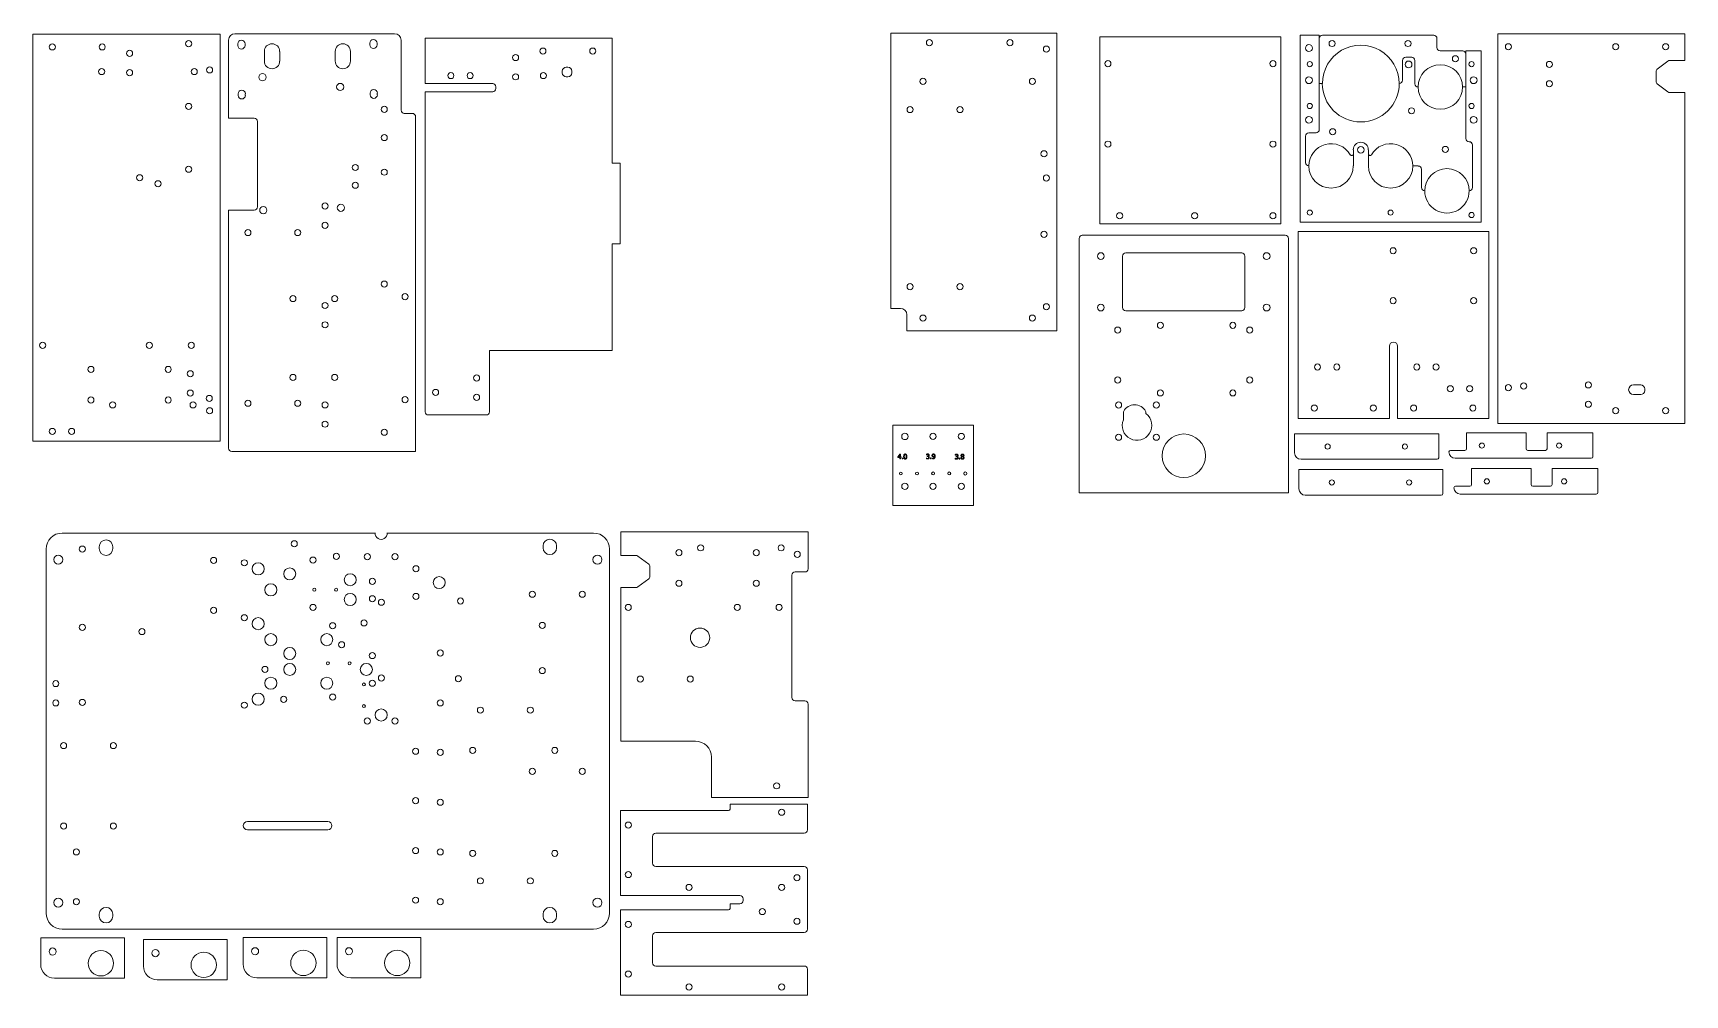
# Model space of a CAD drawing. Header units: millimetres. Extents: x 73 to 1099, y 188 to 785.
import ezdxf

# ---------------------------------------------------------------- set-up
doc = ezdxf.new("R2010")
doc.units = ezdxf.units.MM
doc.layers.add('Visible (ISO)', color=1, linetype='Continuous', lineweight=5, true_color=0xff0000)

msp = doc.modelspace()

# ---------------------------------------------------------------- linework, layer by layer
at = {"layer": 'Visible (ISO)'}
for p, q in [((72.9, 784.5), (72.9, 531.7)), ((189.1, 784.5), (72.9, 784.5)), ((189.1, 531.7), (189.1, 784.5)), ((194.4, 780.7), (194.4, 732.2)), ((297.6, 784.7), (198.4, 784.7)), ((301.6, 737.2), (301.6, 780.7)), ((709, 785.1), (605.8, 785.1)), ((605.8, 785.1), (605.8, 614.1)), ((709, 785.1), (709, 600.1)), ((735.7, 782.8), (735.7, 666.6)), ((848.2, 782.8), (735.7, 782.8)), ((848.2, 666.6), (848.2, 782.8)), ((872, 783.8), (860.1, 783.8)), ((860.1, 667.6), (860.1, 783.8)), ((872, 725.1), (872, 783.8)), ((872, 781.8), (872, 753.8)), ((943.1, 783.8), (874, 783.8)), ((945.1, 776.1), (945.1, 781.8)), ((983, 784.6), (983, 542.6)), ((1099.2, 784.6), (983, 784.6)), ((1099.2, 768.1), (1099.2, 784.6)), ((200.2, 777.4), (200.2, 778.4)), ((204.7, 778.4), (204.7, 777.4)), ((216.7, 767.7), (216.7, 773.7)), ((226.2, 773.7), (226.2, 767.7)), ((260.7, 767.7), (260.7, 773.7)), ((270.2, 773.7), (270.2, 767.7)), ((282.2, 777.8), (282.2, 778.8)), ((286.7, 778.8), (286.7, 777.8)), ((925.7, 770.1), (929.4, 770.1)), ((929.4, 770.1), (925.7, 770.1)), ((961.1, 774.1), (947.1, 774.1)), ((972.6, 774.1), (963.1, 774.1)), ((963.1, 774.1), (963.1, 719.6)), ((963.1, 751.6), (963.1, 772.1)), ((972.6, 774.1), (972.6, 667.6)), ((923.7, 755.8), (923.7, 768.1)), ((923.7, 768.1), (923.7, 755.8)), ((931.4, 768.1), (931.4, 753.6)), ((931.4, 753.6), (931.4, 768.1)), ((1081.2, 755.1), (1081.2, 761.1)), ((1082, 762.7), (1088.6, 767.7)), ((1089.8, 768.1), (1099.2, 768.1)), ((872, 753.8), (874, 753.8)), ((874, 753.8), (872, 753.8)), ((872, 753.8), (872, 725.1)), ((961.1, 751.6), (963.1, 751.6)), ((963.1, 751.6), (961.1, 751.6)), ((963.1, 719.6), (963.1, 751.6)), ((1088.6, 748.5), (1082, 753.5)), ((200.3, 746.4), (200.3, 747.4)), ((204.8, 747.4), (204.8, 746.4)), ((282.3, 746.8), (282.3, 747.8)), ((286.8, 747.8), (286.8, 746.8)), ((1099.2, 748.1), (1089.8, 748.1)), ((1099.2, 542.6), (1099.2, 748.1)), ((194.4, 732.2), (210.4, 732.2)), ((212.4, 730.2), (212.4, 677.2)), ((308.6, 735.2), (303.6, 735.2)), ((310.6, 525.2), (310.6, 733.2)), ((863.5, 704.6), (863.5, 721.1)), ((863.5, 721.1), (863.5, 704.6)), ((865.5, 723.1), (870, 723.1)), ((870, 723.1), (865.5, 723.1)), ((893.2, 712.6), (893.2, 702.6)), ((893.2, 710), (893.2, 712.6)), ((902.5, 702.6), (902.5, 712.6)), ((902.5, 712.6), (902.5, 710)), ((965.1, 717.6), (965.2, 717.6)), ((965.2, 717.6), (965.1, 717.6)), ((967.2, 715.6), (967.2, 689.1)), ((967.2, 689.1), (967.2, 715.6)), ((933.5, 702.6), (930.2, 702.6)), ((930.2, 702.6), (933.5, 702.6)), ((935.5, 700.6), (935.5, 689.1)), ((935.5, 689.1), (935.5, 700.5)), ((965.2, 687.1), (965.2, 687.1)), ((194.4, 675.2), (194.4, 527.2)), ((210.4, 675.2), (194.4, 675.2)), ((972.6, 667.6), (860.1, 667.6)), ((722.8, 657.6), (722.8, 499.6)), ((850.8, 659.6), (724.8, 659.6)), ((735.7, 666.6), (848.2, 666.6)), ((852.8, 499.6), (852.8, 657.6)), ((858.9, 661.9), (858.9, 545.7)), ((977.4, 661.9), (858.9, 661.9)), ((977.4, 545.7), (977.4, 661.9)), ((749.8, 614.6), (749.8, 646.6)), ((751.8, 648.6), (823.8, 648.6)), ((825.8, 646.6), (825.8, 614.6)), ((605.8, 614.1), (611.8, 614.1)), ((615.8, 610.1), (615.8, 600.1)), ((823.8, 612.6), (751.8, 612.6)), ((615.8, 600.1), (709, 600.1)), ((915.6, 545.7), (915.6, 590.7)), ((920.6, 590.7), (920.6, 545.7)), ((1067.2, 566.6), (1071.7, 566.6)), ((1071.7, 560.6), (1067.2, 560.6)), ((1074.2, 564.1), (1074.2, 563.1)), ((750.3, 545), (750.3, 549.4)), ((764.3, 549.4), (764.3, 548.8)), ((858.9, 545.7), (915.6, 545.7)), ((920.6, 545.7), (977.4, 545.7)), ((657.1, 541.6), (607.1, 541.6)), ((607.1, 541.6), (607.1, 491.6)), ((657.1, 491.6), (657.1, 541.6)), ((856.7, 536.3), (856.7, 524.4)), ((946.2, 536.3), (856.7, 536.3)), ((946.2, 521.4), (946.2, 536.3)), ((963.5, 536.9), (963.5, 526.9)), ((1000.5, 536.9), (963.5, 536.9)), ((983, 542.6), (1099.2, 542.6)), ((1000.5, 526.9), (1000.5, 536.9)), ((1013.5, 536.9), (1013.5, 526.9)), ((1042, 536.9), (1013.5, 536.9)), ((1042, 522), (1042, 536.9)), ((72.9, 531.7), (189.1, 531.7)), ((196.4, 525.2), (310.6, 525.2)), ((610.2, 522), (611.5, 523.6)), ((611.5, 523.6), (611.9, 523.6)), ((611.9, 523.6), (611.9, 521.9)), ((628, 523.1), (628, 523.6)), ((645.9, 523), (645.9, 523.4)), ((962.5, 525.9), (953.5, 525.9)), ((1012.5, 525.9), (1001.5, 525.9)), ((610.2, 521.6), (610.2, 522)), ((611.5, 521.6), (610.2, 521.6)), ((611.5, 523.1), (610.5, 521.9)), ((610.5, 521.9), (611.5, 521.9)), ((611.5, 521.9), (611.5, 523.1)), ((611.5, 520.6), (611.5, 521.6)), ((611.9, 520.6), (611.5, 520.6)), ((611.9, 521.9), (612.3, 521.9)), ((611.9, 521.6), (611.9, 520.6)), ((612.3, 521.6), (611.9, 521.6)), ((612.3, 521.9), (612.3, 521.6)), ((612.8, 521.1), (613.2, 521.1)), ((612.8, 520.6), (612.8, 521.1)), ((613.2, 520.6), (612.8, 520.6)), ((613.2, 521.1), (613.2, 520.6)), ((627.9, 521.2), (627.9, 521.2)), ((627.9, 520.8), (627.9, 521.2)), ((628, 523.1), (628, 523.1)), ((628.5, 522.1), (628.5, 522.5)), ((628.5, 522.5), (628.6, 522.5)), ((628.7, 522.1), (628.5, 522.1)), ((629.1, 522.3), (629.1, 522.3)), ((630.4, 520.6), (630.4, 521.2)), ((630.4, 521.2), (630.9, 521.2)), ((630.9, 520.6), (630.4, 520.6)), ((630.9, 521.2), (630.9, 520.6)), ((631.7, 521), (631.7, 521)), ((631.7, 520.6), (631.7, 521)), ((645.8, 521), (645.9, 521)), ((645.8, 520.6), (645.8, 521)), ((646, 523), (645.9, 523)), ((646.5, 522), (646.5, 522.3)), ((646.5, 522.3), (646.6, 522.3)), ((646.6, 522), (646.5, 522)), ((647.1, 522.2), (647.1, 522.1)), ((648.3, 521.1), (648.8, 521.1)), ((648.3, 520.5), (648.3, 521.1)), ((648.8, 520.5), (648.3, 520.5)), ((648.8, 521.1), (648.8, 520.5)), ((649.9, 522.1), (649.9, 522.1)), ((650.8, 522.1), (650.8, 522.1)), ((859.3, 514), (859.3, 502.1)), ((948.8, 514), (859.3, 514)), ((860.7, 520.4), (945.2, 520.4)), ((948.8, 499.1), (948.8, 514)), ((956.5, 521), (1041, 521)), ((966.6, 514.7), (966.6, 504.7)), ((1003.6, 514.7), (966.6, 514.7)), ((1003.6, 504.7), (1003.6, 514.7)), ((1016.6, 514.7), (1016.6, 504.7)), ((1045.1, 514.7), (1016.6, 514.7)), ((1045.1, 499.8), (1045.1, 514.7)), ((965.6, 503.7), (956.6, 503.7)), ((1015.6, 503.7), (1004.6, 503.7)), ((722.8, 499.6), (852.8, 499.6)), ((863.3, 498.1), (947.8, 498.1)), ((959.6, 498.8), (1044.1, 498.8)), ((607.1, 491.6), (657.1, 491.6)), ((285.5, 474.6), (91.1, 474.6)), ((421.1, 474.6), (293, 474.6)), ((438.2, 475.4), (438.2, 460.7)), ((554.4, 475.4), (438.2, 475.4)), ((554.4, 452.4), (554.4, 475.4)), ((81.1, 464.6), (81.1, 238.6)), ((114.1, 464.9), (114.1, 466.1)), ((122.5, 466.1), (122.5, 464.9)), ((389.8, 465.4), (389.8, 466.6)), ((398.2, 466.6), (398.2, 465.4)), ((431.1, 238.6), (431.1, 464.6)), ((438.2, 460.7), (447.5, 460.7)), ((448.7, 460.3), (455.4, 455.3)), ((456.2, 453.7), (456.2, 447.7)), ((455.4, 446.1), (448.7, 441.1)), ((544.4, 372.4), (544.4, 448.4)), ((546.4, 450.4), (552.4, 450.4)), ((447.5, 440.7), (438.2, 440.7)), ((438.2, 440.7), (438.2, 345.4)), ((552.4, 370.4), (546.4, 370.4)), ((554.4, 368.4), (554.4, 310.4)), ((438.2, 345.4), (484.4, 345.4)), ((494.4, 335.4), (494.4, 310.4)), ((554.4, 310.4), (494.4, 310.4)), ((505, 302.2), (437.8, 302.2)), ((437.8, 302.2), (437.8, 249.5)), ((506, 306.2), (506, 303.2)), ((554, 306.2), (506, 306.2)), ((554, 290.2), (554, 306.2)), ((206.1, 295.4), (256.1, 295.4)), ((256.1, 290.3), (206.1, 290.3)), ((459.8, 288.2), (552, 288.2)), ((457.8, 269.5), (457.8, 286.2)), ((552, 267.5), (459.8, 267.5)), ((554, 228.5), (554, 265.5)), ((437.8, 249.5), (512, 249.5)), ((514, 247.5), (514, 246.4)), ((114.1, 236.7), (114.1, 237.9)), ((122.5, 237.9), (122.5, 236.7)), ((389.8, 236.7), (389.8, 237.9)), ((398.2, 237.9), (398.2, 236.7)), ((505, 240.5), (437.8, 240.5)), ((437.8, 240.5), (437.8, 187.7)), ((506, 244.4), (506, 241.5)), ((512, 244.4), (506, 244.4)), ((91.1, 228.6), (421.1, 228.6)), ((459.8, 226.5), (552, 226.5)), ((77.7, 223.2), (77.7, 206.7)), ((129.7, 223.2), (77.7, 223.2)), ((129.7, 198.2), (129.7, 223.2)), ((141.5, 222.2), (141.5, 205.7)), ((193.5, 222.2), (141.5, 222.2)), ((193.5, 197.2), (193.5, 222.2)), ((203.5, 223.4), (203.5, 206.9)), ((255.5, 223.4), (203.5, 223.4)), ((255.5, 198.4), (255.5, 223.4)), ((261.8, 223.4), (261.8, 206.9)), ((313.8, 223.4), (261.8, 223.4)), ((313.8, 198.4), (313.8, 223.4)), ((457.8, 207.7), (457.8, 224.5)), ((552, 205.7), (459.8, 205.7)), ((86.2, 198.2), (129.7, 198.2)), ((150, 197.2), (193.5, 197.2)), ((212, 198.4), (255.5, 198.4)), ((270.3, 198.4), (313.8, 198.4)), ((554, 187.7), (554, 203.7)), ((437.8, 187.7), (554, 187.7))]:
    msp.add_line(p, q, dxfattribs=at)
at = {"layer": 'Visible (ISO)', "color": 1, "true_color": 0xff0000}
for p, q in [((316.5, 753.7), (316.5, 781.9)), ((316.5, 781.9), (432.7, 781.9)), ((432.7, 781.9), (432.7, 704.2)), ((401.7, 760.4), (401.7, 761.4)), ((404.2, 763.9), (405.2, 763.9)), ((407.7, 761.4), (407.7, 760.4)), ((316.5, 753.7), (358.5, 753.7)), ((360.5, 751.7), (360.5, 750.6)), ((405.2, 757.9), (404.2, 757.9)), ((358.5, 748.6), (316.5, 748.6)), ((316.5, 549.9), (316.5, 748.6)), ((432.7, 704.2), (437.7, 704.2)), ((437.7, 704.2), (437.7, 654.2)), ((432.7, 654.2), (432.7, 587.9)), ((437.7, 654.2), (432.7, 654.2)), ((356.5, 587.9), (356.5, 549.9)), ((432.7, 587.9), (356.5, 587.9)), ((354.5, 547.9), (318.5, 547.9))]:
    msp.add_line(p, q, dxfattribs=at)
at = {"layer": 'Visible (ISO)'}
for centre, radius in [((169.6, 778.5), 1.9), ((629.8, 779.1), 1.9), ((679.8, 779.1), 1.9), ((880, 778.6), 1.9), ((927.1, 778.6), 1.9), ((84.9, 776.5), 1.9), ((115.9, 776.5), 1.9), ((132.9, 772.5), 1.9), ((702.5, 775.1), 1.9), ((865.6, 775.8), 2.1), ((956.6, 769.1), 1.9), ((989.5, 776.6), 1.9), ((1056.2, 776.6), 1.9), ((1087.2, 776.6), 1.9), ((115.6, 761.2), 1.9), ((132.9, 760.5), 1.9), ((173.1, 761.2), 1.9), ((182.6, 762.2), 1.9), ((215.5, 757.7), 2.25), ((740.7, 766.1), 1.9), ((843.2, 766.1), 1.9), ((866.1, 765.8), 1.6), ((927.5, 765.6), 2.1), ((966.6, 765.8), 1.6), ((1015, 765.6), 1.9), ((263.8, 751.6), 2.25), ((625.8, 755.1), 1.9), ((693.8, 755.1), 1.9), ((865.6, 755.8), 2.1), ((967.9, 755.8), 2.1), ((1015, 753.6), 1.9), ((169.6, 739.5), 1.9), ((291.1, 737.7), 1.9), ((617.8, 737.6), 1.9), ((648.8, 737.6), 1.9), ((866.1, 739.8), 1.6), ((966.6, 739.8), 1.6), ((865.6, 731.2), 2.1), ((929.3, 736.8), 1.9), ((967.9, 731.2), 2.1), ((291.1, 720.2), 1.9), ((880.3, 723.8), 1.9), ((701, 710.1), 1.9), ((740.7, 716.1), 1.9), ((843.2, 716.1), 1.9), ((897.8, 712.6), 2.1), ((950.3, 712.8), 1.9), ((169.6, 700.5), 1.9), ((273.1, 701.6), 1.9), ((291.1, 698.7), 1.9), ((139.2, 695.2), 1.9), ((150.6, 691.5), 1.9), ((273.1, 690.6), 1.9), ((702.5, 695.1), 1.9), ((216, 675.1), 2.25), ((254.4, 677.7), 1.9), ((264.2, 676.6), 2.25), ((254.4, 665.7), 1.9), ((748, 671.6), 1.9), ((794.6, 671.6), 1.9), ((843.2, 671.6), 1.9), ((866.1, 673.6), 1.6), ((916.3, 673.6), 1.6), ((966.6, 672.1), 1.6), ((206.4, 661.2), 1.9), ((237.4, 661.2), 1.9), ((701, 660.1), 1.9), ((736.3, 646.6), 2.1), ((839.3, 646.6), 2.1), ((917.9, 649.9), 1.9), ((967.9, 649.9), 1.9), ((291.1, 629.2), 1.9), ((617.8, 627.6), 1.9), ((648.8, 627.6), 1.9), ((234.4, 620.2), 1.9), ((254.4, 615.9), 1.9), ((260.4, 620.2), 1.9), ((304.1, 621.4), 1.9), ((702.5, 615.1), 1.9), ((736.3, 614.6), 2.1), ((839.3, 614.6), 2.1), ((917.9, 618.9), 1.9), ((967.9, 618.9), 1.9), ((254.4, 603.9), 1.9), ((625.8, 608.1), 1.9), ((693.8, 608.1), 1.9), ((773.3, 603.6), 1.9), ((818.3, 603.6), 1.9), ((746.8, 600.6), 1.9), ((828.8, 600.6), 1.9), ((78.9, 591.2), 1.9), ((145.2, 591.2), 1.9), ((171.2, 591.2), 1.9), ((108.9, 576.2), 1.9), ((156.9, 576.2), 1.9), ((170.6, 573.5), 1.9), ((870.9, 577.7), 1.9), ((882.9, 577.7), 1.9), ((932.6, 577.7), 1.9), ((944.6, 577.7), 1.9), ((234.4, 571.2), 1.9), ((260.4, 571.2), 1.9), ((746.8, 569.6), 1.9), ((828.8, 569.6), 1.9), ((953.4, 564.2), 1.9), ((965.4, 564.2), 1.9), ((989.5, 564.9), 1.9), ((999, 565.9), 1.9), ((1039.2, 566.6), 1.9), ((108.9, 557.2), 1.9), ((122.4, 554.2), 1.9), ((156.9, 557.2), 1.9), ((170.6, 561.5), 1.9), ((172.4, 554.2), 1.9), ((182.4, 558.2), 1.9), ((206.4, 555.2), 1.9), ((237.4, 555.2), 1.9), ((254.4, 554.2), 1.9), ((304.1, 557.4), 1.9), ((747.3, 554.1), 1.9), ((770.8, 554.1), 1.9), ((773.3, 561.6), 1.9), ((818.3, 561.6), 1.9), ((1039.2, 554.6), 1.9), ((182.6, 550.5), 1.9), ((254.4, 542.2), 1.9), ((868.9, 552.2), 1.9), ((905.6, 552.2), 1.9), ((930.6, 552.2), 1.9), ((967.4, 552.2), 1.9), ((1056.2, 550.6), 1.9), ((1087.2, 550.6), 1.9), ((84.9, 537.7), 1.9), ((96.9, 537.7), 1.9), ((291.1, 537.2), 1.9), ((614.6, 534.6), 2), ((632.1, 534.6), 1.95), ((649.6, 534.6), 1.9), ((747.3, 534.1), 1.9), ((770.8, 534.1), 1.9), ((787.8, 522.6), 13.5), ((877.2, 528.3), 1.6), ((925.2, 528.3), 1.6), ((973, 528.9), 1.6), ((1021, 528.9), 1.6), ((612.1, 511.6), 0.875), ((614.6, 503.6), 2), ((622.1, 511.6), 0.9), ((632.1, 503.6), 1.95), ((632.1, 511.6), 0.925), ((642.1, 511.6), 0.95), ((649.6, 503.6), 1.9), ((652.1, 511.6), 0.975), ((879.8, 506), 1.6), ((927.8, 506), 1.6), ((976.1, 506.7), 1.6), ((1024.1, 506.7), 1.6), ((103.6, 464.6), 1.9), ((235.2, 467.9), 1.9), ((261.4, 460.1), 1.9), ((474.2, 462.4), 1.9), ((487.7, 465.4), 1.9), ((522.2, 462.4), 1.9), ((537.7, 465.4), 1.9), ((547.7, 461.4), 1.9), ((88.6, 458.1), 2.8), ((185.1, 457.6), 1.9), ((204.2, 456.1), 1.9), ((212.8, 452.4), 3.75), ((232.4, 449.2), 3.75), ((246.9, 457.8), 1.9), ((280.6, 459.9), 1.9), ((297.8, 459.9), 1.9), ((310.8, 452.4), 1.9), ((423.6, 458.1), 2.8), ((220.7, 439.3), 3.75), ((270, 445.6), 3.75), ((283.8, 444.6), 1.9), ((325.3, 443.8), 3.75), ((474.2, 443.4), 1.9), ((522.2, 443.4), 1.9), ((247.7, 439.4), 0.925), ((261.2, 439.4), 0.925), ((270, 433.3), 3.75), ((283.8, 433.8), 1.9), ((289.4, 431.6), 1.9), ((310.8, 435.2), 1.9), ((338.5, 432.4), 1.9), ((383.1, 436.6), 1.9), ((414.1, 436.6), 1.9), ((185.1, 426.6), 1.9), ((204.2, 422), 1.9), ((212.8, 418.3), 3.75), ((246.9, 428.4), 1.9), ((442.7, 428.4), 1.9), ((510.4, 428.4), 1.9), ((536.4, 428.4), 1.9), ((103.6, 416), 1.9), ((140.6, 413.4), 1.9), ((220.7, 408.4), 3.75), ((255.4, 408.4), 3.75), ((259.1, 417), 1.9), ((278.6, 418.8), 1.9), ((389.3, 417.2), 1.9), ((487.3, 409.6), 6), ((232.4, 399.8), 3.75), ((264.6, 405.2), 1.9), ((283.7, 398.5), 1.9), ((325.9, 400.1), 1.9), ((217, 389.9), 1.9), ((232.4, 389.9), 3.75), ((256.1, 393.7), 0.925), ((269.6, 393.7), 0.925), ((280, 389.9), 3.75), ((389.3, 389.2), 1.9), ((87.1, 381.1), 1.9), ((220.7, 381.3), 3.75), ((255.4, 381.3), 3.75), ((278.5, 380.6), 0.925), ((283.7, 381.3), 1.9), ((289.4, 384.6), 1.9), ((337.2, 384.1), 1.9), ((450.2, 383.9), 1.9), ((481.2, 383.9), 1.9), ((87.1, 369.1), 1.9), ((103.6, 369.4), 1.9), ((204.2, 367.7), 1.9), ((212.8, 371.4), 3.75), ((228.7, 371.3), 1.9), ((259.1, 372.7), 1.9), ((325.9, 369.1), 1.9), ((278.5, 367.1), 0.925), ((280.6, 357.9), 1.9), ((289.2, 361.6), 3.75), ((297.8, 357.9), 1.9), ((350.9, 364.6), 1.9), ((381.9, 364.6), 1.9), ((91.9, 342.6), 1.9), ((122.9, 342.6), 1.9), ((310.6, 339.1), 1.9), ((325.9, 338.4), 1.9), ((346.1, 339.6), 1.9), ((397.1, 339.6), 1.9), ((383.1, 326.6), 1.9), ((414.1, 326.6), 1.9), ((534.9, 317.6), 1.9), ((310.6, 308.4), 1.9), ((325.9, 307.4), 1.9), ((538, 301.2), 1.9), ((91.9, 292.6), 1.9), ((122.9, 292.6), 1.9), ((442.8, 293.2), 1.9), ((99.9, 276.6), 1.9), ((310.6, 277.4), 1.9), ((325.9, 276.6), 1.9), ((346.1, 275.6), 1.9), ((397.1, 275.6), 1.9), ((350.9, 258.6), 1.9), ((381.9, 258.6), 1.9), ((442.8, 262.5), 1.9), ((547.5, 260.5), 1.9), ((88.6, 245.1), 2.8), ((99.9, 245.6), 1.9), ((310.6, 246.6), 1.9), ((325.9, 245.6), 1.9), ((423.6, 245.1), 2.8), ((480.5, 254.5), 1.9), ((538, 254.5), 1.9), ((526, 239.5), 1.9), ((442.8, 231.5), 1.9), ((547.5, 233.5), 1.9), ((85.1, 214.7), 2.2), ((149, 213.7), 2.2), ((210.9, 214.9), 2.2), ((269.2, 214.9), 2.2), ((115.1, 207.4), 7.88), ((179, 206.4), 7.88), ((240.9, 207.6), 7.88), ((299.2, 207.6), 7.88), ((442.8, 200.7), 1.9), ((480.5, 192.7), 1.9), ((538, 192.7), 1.9)]:
    msp.add_circle(centre, radius, dxfattribs=at)
at = {"layer": 'Visible (ISO)', "color": 1, "true_color": 0xff0000}
for centre in [(372.7, 769.9), (389.7, 773.9), (420.7, 773.9), (332.5, 758.7), (344.5, 758.7), (372.7, 757.9), (390, 758.7), (348.5, 570.9), (323, 561.9), (348.5, 558.9)]:
    msp.add_circle(centre, 1.9, dxfattribs=at)
at = {"layer": 'Visible (ISO)'}
for centre, radius, start, end in [((198.4, 780.7), 4, 90, 180), ((202.4, 778.4), 2.25, 0.3074, 180.3074), ((284.4, 778.8), 2.25, 0.3074, 180.3074), ((297.6, 780.7), 4, 0, 90), ((874, 781.8), 2, 90, 180), ((943.1, 781.8), 2, 0, 90), ((202.4, 777.4), 2.25, 180.3074, 0.3074), ((221.4, 773.7), 4.75, 0, 180), ((265.4, 773.7), 4.75, 0, 180), ((284.4, 777.8), 2.25, 180.3074, 0.3074), ((897.8, 753.8), 23.8, 359.952, 180.048), ((925.7, 768.1), 2, 90, 180), ((925.7, 768.1), 2, 90, 180), ((929.4, 768.1), 2, 0, 90), ((929.4, 768.1), 2, 0, 90), ((947.1, 776.1), 2, 180, 270), ((961.1, 772.1), 2, 0, 90), ((221.4, 767.7), 4.75, 180, 0), ((265.4, 767.7), 4.75, 180, 0), ((947.2, 751.6), 13.8, 0, 180), ((1083.2, 761.1), 2, 126.8699, 180), ((1089.8, 766.1), 2, 90, 126.8699), ((202.6, 747.4), 2.25, 0.3074, 180.3074), ((284.6, 747.8), 2.25, 0.3074, 180.3074), ((897.8, 753.8), 23.9, 180.048, 359.952), ((921.7, 755.8), 2, 269.9998, 359.9895), ((921.7, 755.8), 2, 269.9998, 0), ((933.4, 753.6), 2, 180, 270), ((933.4, 753.6), 2, 180, 270), ((947.2, 751.6), 13.8, 180, 0), ((1083.2, 755.1), 2, 180, 233.1301), ((202.6, 746.4), 2.25, 180.3074, 0.3074), ((284.6, 746.8), 2.25, 180.3074, 0.3074), ((1089.8, 750.1), 2, 233.1301, 270), ((210.4, 730.2), 2, 0, 90), ((303.6, 737.2), 2, 180, 270), ((308.6, 733.2), 2, 0, 90), ((865.5, 721.1), 2, 90, 180), ((865.5, 721.1), 2, 90, 180), ((870, 725.1), 2, 270, 0), ((870, 725.1), 2, 270, 0), ((965.1, 719.6), 2, 180, 270), ((965.1, 719.6), 2, 180, 270), ((879.3, 702.6), 13.8, 30.0808, 180), ((892.2, 710), 1, 210.0808, 0), ((897.8, 712.6), 4.65, 0, 180), ((897.8, 712.6), 4.65, 0, 180), ((903.5, 710), 1, 180, 329.9192), ((916.3, 702.6), 13.8, 0, 149.9192), ((965.2, 715.6), 2.02, 0, 90), ((965.2, 715.6), 2, 0, 90), ((865.5, 704.6), 2, 180, 270), ((865.5, 704.6), 2, 180, 270), ((879.3, 702.6), 13.8, 180, 0), ((916.3, 702.6), 13.8, 180, 0), ((933.5, 700.5), 2.02, 0, 90), ((933.5, 700.6), 2, 0, 90), ((951.3, 687.1), 13.8, 0, 180), ((937.5, 689.1), 2, 180, 269.5205), ((937.5, 689.1), 2, 180, 270), ((965.2, 689.1), 2, 270, 0), ((965.2, 689.1), 2, 270, 0), ((951.3, 687.1), 13.8, 179.9997, 0), ((210.4, 677.2), 2, 270, 0), ((724.8, 657.6), 2, 90, 180), ((850.8, 657.6), 2, 0, 90), ((751.8, 646.6), 2, 90, 180), ((823.8, 646.6), 2, 0, 90), ((611.8, 610.1), 4, 0, 90), ((751.8, 614.6), 2, 180, 270), ((823.8, 614.6), 2, 270, 0), ((918.1, 590.7), 2.52, 0, 180), ((1067.2, 563.6), 3, 90, 270), ((1071.7, 564.1), 2.5, 0, 90), ((757.3, 546.6), 7.7, 28.0681, 152.177), ((1071.7, 563.1), 2.5, 270, 0), ((758.8, 541.4), 9.2, 157.505, 53.2856), ((752.3, 549.4), 2, 154.8118, 180), ((762.3, 549.4), 2, 0, 26.2079), ((196.4, 527.2), 2, 180, 270), ((860.7, 524.4), 4, 180, 270), ((953.5, 524.9), 1, 90, 178.0899), ((956.5, 525), 4, 180.955, 270), ((962.5, 526.9), 1, 270, 0), ((1001.5, 526.9), 1, 180, 270), ((1012.5, 526.9), 1, 270, 0), ((945.2, 521.4), 1, 270, 0), ((1041, 522), 1, 270, 0), ((956.6, 502.7), 1, 90, 178.0899), ((965.6, 504.7), 1, 270, 0), ((1004.6, 504.7), 1, 180, 270), ((1015.6, 504.7), 1, 270, 0), ((863.3, 502.1), 4, 180, 270), ((947.8, 499.1), 1, 270, 0), ((959.6, 502.8), 4, 180.955, 270), ((1044.1, 499.8), 1, 270, 0), ((91.1, 464.6), 10, 90, 180), ((289.2, 474.4), 3.75, 176.499, 3.501), ((421.1, 464.6), 10, 0, 90), ((118.3, 466.1), 4.2, 0, 180), ((118.3, 464.9), 4.2, 180, 0), ((394, 466.6), 4.2, 0, 180), ((394, 465.4), 4.2, 180, 0), ((447.5, 458.7), 2, 53.1301, 90), ((454.2, 453.7), 2, 0, 53.1301), ((552.4, 452.4), 2, 270, 0), ((454.2, 447.7), 2, 306.8699, 0), ((546.4, 448.4), 2, 90, 180), ((447.5, 442.7), 2, 270, 306.8699), ((546.4, 372.4), 2, 180, 270), ((552.4, 368.4), 2, 0, 90), ((484.4, 335.4), 10, 0, 90), ((505, 303.2), 1, 270, 0), ((206.1, 292.9), 2.53, 90, 270), ((256.1, 292.9), 2.53, 270, 90), ((459.8, 286.2), 2, 90, 180), ((552, 290.2), 2, 270, 0), ((459.8, 269.5), 2, 180, 270), ((552, 265.5), 2, 0, 90), ((512, 247.5), 2, 0, 90), ((512, 246.4), 2, 270, 0), ((91.1, 238.6), 10, 180, 270), ((118.3, 237.9), 4.2, 0, 180), ((118.3, 236.7), 4.2, 180, 0), ((394, 237.9), 4.2, 0, 180), ((394, 236.7), 4.2, 180, 0), ((421.1, 238.6), 10, 270, 0), ((505, 241.5), 1, 270, 0), ((459.8, 224.5), 2, 90, 180), ((552, 228.5), 2, 270, 0), ((86.2, 206.7), 8.5, 180, 270), ((150, 205.7), 8.5, 180, 270), ((212, 206.9), 8.5, 180, 270), ((270.3, 206.9), 8.5, 180, 270), ((459.8, 207.7), 2, 180, 270), ((552, 203.7), 2, 0, 90)]:
    msp.add_arc(centre, radius, start, end, dxfattribs=at)
at = {"layer": 'Visible (ISO)', "color": 1, "true_color": 0xff0000}
for centre, radius, start, end in [((404.2, 761.4), 2.5, 90, 180), ((404.2, 760.4), 2.5, 180, 270), ((405.2, 761.4), 2.5, 0, 90), ((405.2, 760.4), 2.5, 270, 0), ((358.5, 751.7), 2, 0, 90), ((358.5, 750.6), 2, 270, 0), ((318.5, 549.9), 2, 180, 270), ((354.5, 549.9), 2, 270, 0)]:
    msp.add_arc(centre, radius, start, end, dxfattribs=at)
at = {"layer": 'Visible (ISO)'}
for points in [[(613.8, 522.1), (613.8, 522.9), (614.3, 523.7), (614.8, 523.7)], [(614.8, 523.7), (615.3, 523.7), (615.8, 522.9), (615.8, 522.1)], [(628, 523.6), (628.1, 523.6), (628.6, 523.8), (628.8, 523.8)], [(628.7, 523.4), (628.6, 523.4), (628.4, 523.4), (628.3, 523.3)], [(629.1, 523.3), (629, 523.4), (628.8, 523.4), (628.7, 523.4)], [(628.8, 523.8), (629, 523.8), (629.3, 523.7), (629.4, 523.6)], [(629.4, 523.6), (629.5, 523.5), (629.7, 523.2), (629.7, 523)], [(631.4, 522.7), (631.4, 522.9), (631.5, 523.3), (631.7, 523.5)], [(631.7, 523.5), (631.8, 523.6), (632.2, 523.8), (632.4, 523.8)], [(632.4, 523.4), (632.1, 523.4), (631.8, 523.1), (631.8, 522.7)], [(632.4, 523.8), (632.6, 523.8), (632.9, 523.6), (633, 523.5)], [(632.7, 523.2), (632.6, 523.3), (632.5, 523.4), (632.4, 523.4)], [(633, 523.5), (633.2, 523.3), (633.4, 522.8), (633.4, 522.4)], [(645.9, 523.4), (646.1, 523.5), (646.5, 523.6), (646.7, 523.6)], [(646.7, 523.6), (646.9, 523.6), (647.2, 523.5), (647.4, 523.4)], [(647.4, 523.4), (647.5, 523.3), (647.6, 523), (647.6, 522.8)], [(649.4, 522.8), (649.4, 523.1), (649.9, 523.6), (650.3, 523.6)], [(650.3, 523.6), (650.8, 523.6), (651.3, 523.2), (651.3, 522.8)], [(614.8, 520.5), (614.3, 520.5), (613.8, 521.3), (613.8, 522.1)], [(614.3, 523), (614.3, 522.9), (614.2, 522.4), (614.2, 522.1)], [(614.2, 522.1), (614.2, 521.8), (614.3, 521.3), (614.3, 521.2)], [(614.8, 523.3), (614.6, 523.3), (614.4, 523.2), (614.3, 523)], [(614.3, 521.2), (614.4, 521), (614.6, 520.8), (614.8, 520.8)], [(615.2, 523), (615.2, 523.2), (615, 523.3), (614.8, 523.3)], [(615.8, 522.1), (615.8, 521.3), (615.3, 520.5), (614.8, 520.5)], [(614.8, 520.8), (614.9, 520.8), (615.2, 521), (615.2, 521.2)], [(615.3, 522.1), (615.3, 522.4), (615.3, 522.9), (615.2, 523)], [(615.2, 521.2), (615.3, 521.3), (615.3, 521.8), (615.3, 522.1)], [(627.9, 521.2), (628, 521.1), (628.5, 520.9), (628.7, 520.9)], [(628.7, 520.6), (628.5, 520.6), (628, 520.7), (627.9, 520.8)], [(628.3, 523.3), (628.2, 523.3), (628.1, 523.2), (628, 523.1)], [(628.6, 522.5), (628.9, 522.5), (629.3, 522.7), (629.3, 523)], [(629.1, 522), (629.1, 522.1), (628.8, 522.1), (628.7, 522.1)], [(628.7, 520.9), (628.8, 520.9), (629.1, 521), (629.2, 521.1)], [(629.5, 520.9), (629.3, 520.7), (629, 520.6), (628.7, 520.6)], [(629.3, 523), (629.3, 523.1), (629.2, 523.3), (629.1, 523.3)], [(629.7, 523), (629.7, 522.8), (629.4, 522.4), (629.1, 522.3)], [(629.1, 522.3), (629.2, 522.3), (629.4, 522.2), (629.5, 522.1)], [(629.3, 521.6), (629.3, 521.7), (629.2, 522), (629.1, 522)], [(629.2, 521.1), (629.2, 521.2), (629.3, 521.4), (629.3, 521.6)], [(629.5, 522.1), (629.6, 522), (629.7, 521.8), (629.7, 521.6)], [(629.7, 521.6), (629.7, 521.3), (629.6, 521), (629.5, 520.9)], [(631.7, 521.9), (631.6, 522.1), (631.4, 522.4), (631.4, 522.7)], [(632.3, 521.7), (632.1, 521.7), (631.9, 521.8), (631.7, 521.9)], [(631.7, 521), (631.7, 521), (631.9, 520.9), (632.1, 520.9)], [(632, 520.6), (631.9, 520.6), (631.7, 520.6), (631.7, 520.6)], [(631.8, 522.7), (631.8, 522.5), (631.9, 522.3), (632, 522.2)], [(632, 522.2), (632.1, 522.1), (632.3, 522.1), (632.4, 522.1)], [(633, 521.1), (632.9, 520.8), (632.4, 520.6), (632, 520.6)], [(632.1, 520.9), (632.5, 520.9), (632.9, 521.5), (632.9, 522)], [(632.9, 522), (632.8, 521.8), (632.5, 521.7), (632.3, 521.7)], [(632.4, 522.1), (632.5, 522.1), (632.8, 522.2), (632.9, 522.3)], [(633, 522.4), (633, 522.8), (632.8, 523.1), (632.7, 523.2)], [(632.9, 522.3), (632.9, 522.3), (633, 522.4), (633, 522.4)], [(633.4, 522.4), (633.4, 522), (633.2, 521.3), (633, 521.1)], [(646.7, 520.4), (646.4, 520.4), (646, 520.5), (645.8, 520.6)], [(645.9, 521), (646, 520.9), (646.4, 520.8), (646.7, 520.8)], [(646.3, 523.1), (646.2, 523.1), (646, 523), (646, 523)], [(646.7, 523.2), (646.6, 523.2), (646.4, 523.2), (646.3, 523.1)], [(646.6, 522.3), (646.9, 522.3), (647.2, 522.6), (647.2, 522.8)], [(647.1, 521.8), (647, 521.9), (646.8, 522), (646.6, 522)], [(647.1, 523.1), (647, 523.2), (646.8, 523.2), (646.7, 523.2)], [(646.7, 520.8), (646.8, 520.8), (647, 520.8), (647.1, 520.9)], [(647.4, 520.7), (647.3, 520.6), (646.9, 520.4), (646.7, 520.4)], [(647.2, 522.8), (647.2, 522.9), (647.1, 523.1), (647.1, 523.1)], [(647.6, 522.8), (647.6, 522.6), (647.3, 522.2), (647.1, 522.2)], [(647.1, 522.1), (647.2, 522.1), (647.4, 522), (647.5, 521.9)], [(647.3, 521.4), (647.3, 521.6), (647.2, 521.8), (647.1, 521.8)], [(647.1, 520.9), (647.2, 521), (647.3, 521.2), (647.3, 521.4)], [(647.7, 521.4), (647.7, 521.2), (647.6, 520.8), (647.4, 520.7)], [(647.5, 521.9), (647.6, 521.9), (647.7, 521.6), (647.7, 521.4)], [(649.9, 522.1), (649.6, 522.2), (649.4, 522.6), (649.4, 522.8)], [(649.4, 521.3), (649.4, 521.6), (649.6, 522), (649.9, 522.1)], [(649.6, 520.7), (649.5, 520.8), (649.4, 521.1), (649.4, 521.3)], [(650.3, 520.4), (650.1, 520.4), (649.7, 520.5), (649.6, 520.7)], [(650.3, 523.3), (650.1, 523.3), (649.8, 523), (649.8, 522.8)], [(649.8, 522.8), (649.8, 522.7), (650, 522.5), (650.1, 522.4)], [(650.1, 522), (649.9, 521.9), (649.8, 521.6), (649.8, 521.3)], [(649.8, 521.3), (649.8, 521.1), (650.1, 520.7), (650.4, 520.7)], [(650.1, 522.4), (650.2, 522.4), (650.5, 522.2), (650.6, 522.2)], [(650.6, 521.8), (650.5, 521.8), (650.3, 521.9), (650.1, 522)], [(650.9, 522.8), (650.9, 523), (650.6, 523.3), (650.3, 523.3)], [(651.3, 521.3), (651.3, 520.9), (650.8, 520.4), (650.3, 520.4)], [(650.4, 520.7), (650.6, 520.7), (650.9, 521), (650.9, 521.3)], [(650.6, 522.2), (650.7, 522.3), (650.9, 522.6), (650.9, 522.8)], [(650.9, 521.3), (650.9, 521.5), (650.8, 521.7), (650.6, 521.8)], [(651.3, 522.8), (651.3, 522.6), (651, 522.2), (650.8, 522.1)], [(650.8, 522.1), (651.1, 522), (651.3, 521.6), (651.3, 521.3)]]:
    msp.add_open_spline(points, degree=2, dxfattribs=at)

doc.saveas('drawing.dxf')
